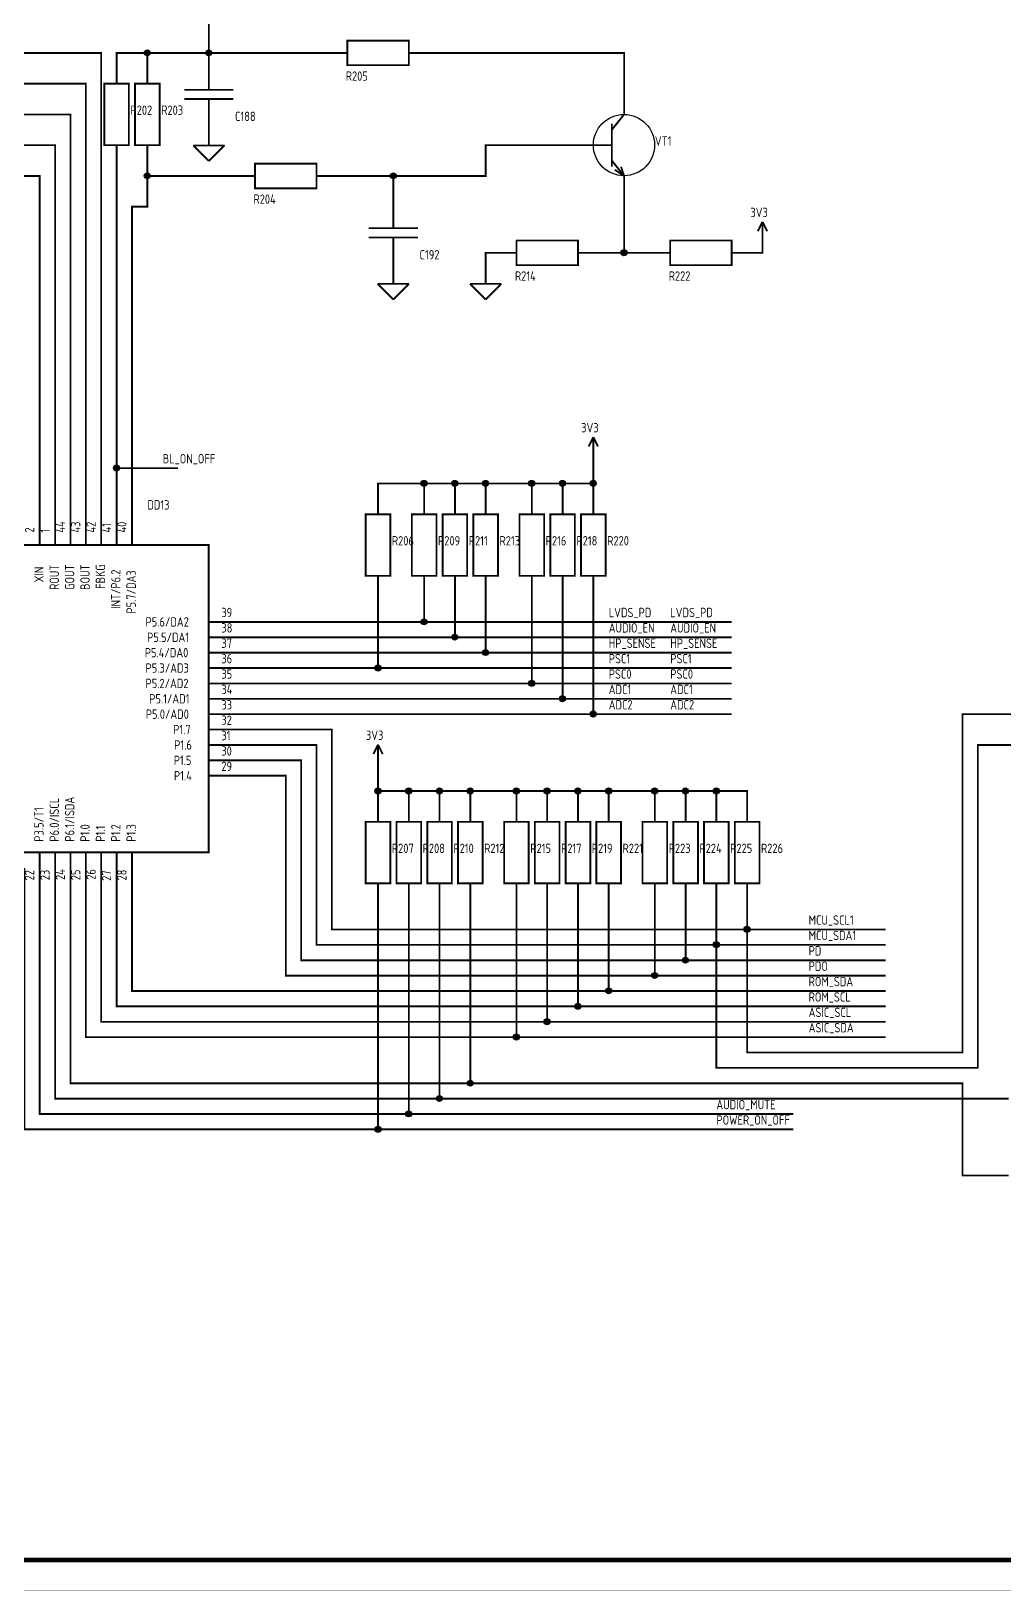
# Model space of a CAD drawing. Header units: millimetres. Extents: x 0 to 594, y 0 to 420.
# Drawn here: x 191.1 to 349.2, y 0 to 253.5 of the extents above; entities that cross this region are included whole.
import ezdxf

# ---------------------------------------------------------------- set-up
doc = ezdxf.new("R2010")
doc.units = ezdxf.units.MM
doc.layers.add('Sheet', color=7, linetype='Continuous')
doc.styles.get("Standard").update_dxf_attribs({"font": 'gost.TTF', "oblique": 15})

msp = doc.modelspace()

# ---------------------------------------------------------------- linework, layer by layer
at = {"layer": 'Sheet'}
for points, const_width in [([(0, 420), (593.96, 420), (593.96, 0.04), (0, 0.04), (0, 420)], 0.0991), ([(220, 250), (220, 255)], 0.3), ([(242.5, 250), (242.5, 252), (252.5, 252), (252.5, 248), (242.5, 248), (242.5, 250)], 0.3), ([(142.5, 250), (180, 250), (202.5, 250), (202.5, 172.5)], 0.3), ([(205, 247.5), (205, 250), (210, 250), (220, 250), (240, 250)], 0.3), ([(210, 247.5), (210, 250)], 0.3), ([(220, 246.5), (220, 250)], 0.3), ([(242.5, 250), (240, 250)], 0.3), ([(252.5, 250), (255, 250)], 0.3), ([(255, 250), (287.5, 250), (287.5, 242.5)], 0.3), ([(205, 245), (205, 247.5)], 0.3), ([(210, 245), (210, 247.5)], 0.3), ([(220, 244), (220, 246.5)], 0.3), ([(200, 172.5), (200, 245), (142.5, 245)], 0.3), ([(205, 245), (207, 245), (207, 235), (203, 235), (203, 245), (205, 245)], 0.3), ([(210, 245), (212, 245), (212, 235), (208, 235), (208, 245), (210, 245)], 0.3), ([(216, 244), (224, 244)], 0.3), ([(224, 242.5), (216, 242.5)], 0.3), ([(220, 242.5), (220, 240)], 0.3), ([(287.5, 240), (287.5, 242.5)], 0.3), ([(142.5, 240), (197.5, 240), (197.5, 172.5)], 0.3), ([(220, 237.5), (220, 240)], 0.3), ([(285.5, 237.5), (287.5, 240)], 0.3), ([(285.5, 231.5), (285.5, 238.5)], 0.3), ([(220, 237.5), (220, 234.96)], 0.3), ([(195, 172.5), (195, 235), (142.5, 235)], 0.3), ([(205, 235), (205, 232.5)], 0.3), ([(210, 235), (210, 232.5)], 0.3), ([(217.46, 234.96), (222.54, 234.96)], 0.3), ([(217.46, 234.96), (220, 232.42)], 0.3), ([(222.54, 234.96), (220, 232.42)], 0.3), ([(240, 230), (250, 230), (265, 230), (265, 235), (280, 235)], 0.3), ([(282.5, 235), (280, 235)], 0.3), ([(282.5, 235), (285.5, 235)], 0.3), ([(205, 172.5), (205, 182.5), (205, 232.5)], 0.3), ([(207.5, 172.5), (207.5, 225), (210, 225), (210, 230), (210, 232.5)], 0.3), ([(227.5, 230), (227.5, 232), (237.5, 232), (237.5, 228), (227.5, 228), (227.5, 230)], 0.3), ([(285.5, 232.5), (287.5, 230)], 0.3), ([(287.5, 230), (286, 231)], 0.3), ([(287.5, 230), (287, 231.5)], 0.3), ([(192.5, 172.5), (192.5, 230), (170, 230), (142.5, 230)], 0.3), ([(225, 230), (210, 230)], 0.3), ([(227.5, 230), (225, 230)], 0.3), ([(237.5, 230), (240, 230)], 0.3), ([(250, 224), (250, 230)], 0.3), ([(287.5, 230), (287.5, 227.5)], 0.3), ([(282.5, 217.5), (287.5, 217.5), (287.5, 227.5)], 0.3), ([(250, 221.5), (250, 224)], 0.3), ([(246, 221.5), (254, 221.5)], 0.3), ([(310, 222.54), (309.24, 221.02)], 0.3), ([(310, 222.54), (310.76, 221.02)], 0.3), ([(310, 220), (310, 222.54)], 0.3), ([(254, 220), (246, 220)], 0.3), ([(250, 220), (250, 217.5)], 0.3), ([(270, 217.5), (270, 219.5), (280, 219.5), (280, 215.5), (270, 215.5), (270, 217.5)], 0.3), ([(295, 217.5), (295, 219.5), (305, 219.5), (305, 215.5), (295, 215.5), (295, 217.5)], 0.3), ([(307.5, 217.5), (310, 217.5), (310, 220)], 0.3), ([(250, 215), (250, 217.5)], 0.3), ([(265, 215), (265, 217.5), (267.5, 217.5)], 0.3), ([(270, 217.5), (267.5, 217.5)], 0.3), ([(280, 217.5), (282.5, 217.5)], 0.3), ([(287.5, 217.5), (292.5, 217.5)], 0.3), ([(295, 217.5), (292.5, 217.5)], 0.3), ([(305, 217.5), (307.5, 217.5)], 0.3), ([(250, 215), (250, 212.46)], 0.3), ([(265, 215), (265, 212.46)], 0.3), ([(247.46, 212.46), (252.54, 212.46)], 0.3), ([(247.46, 212.46), (250, 209.92)], 0.3), ([(252.54, 212.46), (250, 209.92)], 0.3), ([(262.46, 212.46), (267.54, 212.46)], 0.3), ([(262.46, 212.46), (265, 209.92)], 0.3), ([(267.54, 212.46), (265, 209.92)], 0.3), ([(282.5, 187.54), (281.74, 186.02)], 0.3), ([(282.5, 187.54), (283.26, 186.02)], 0.3), ([(282.5, 185), (282.5, 187.54)], 0.3), ([(282.5, 180), (282.5, 185)], 0.3), ([(215, 182.5), (205, 182.5)], 0.3), ([(247.5, 177.5), (247.5, 180), (255, 180), (260, 180), (265, 180), (272.5, 180), (277.5, 180), (282.5, 180), (282.5, 177.5)], 0.3), ([(255, 177.5), (255, 180)], 0.3), ([(260, 177.5), (260, 180)], 0.3), ([(265, 177.5), (265, 180)], 0.3), ([(272.5, 177.5), (272.5, 180)], 0.3), ([(277.5, 177.5), (277.5, 180)], 0.3), ([(247.5, 175), (247.5, 177.5)], 0.3), ([(255, 175), (255, 177.5)], 0.3), ([(260, 175), (260, 177.5)], 0.3), ([(265, 175), (265, 177.5)], 0.3), ([(272.5, 175), (272.5, 177.5)], 0.3), ([(277.5, 175), (277.5, 177.5)], 0.3), ([(282.5, 175), (282.5, 177.5)], 0.3), ([(247.5, 175), (249.5, 175), (249.5, 165), (245.5, 165), (245.5, 175), (247.5, 175)], 0.3), ([(255, 175), (257, 175), (257, 165), (253, 165), (253, 175), (255, 175)], 0.3), ([(260, 175), (262, 175), (262, 165), (258, 165), (258, 175), (260, 175)], 0.3), ([(265, 175), (267, 175), (267, 165), (263, 165), (263, 175), (265, 175)], 0.3), ([(272.5, 175), (274.5, 175), (274.5, 165), (270.5, 165), (270.5, 175), (272.5, 175)], 0.3), ([(277.5, 175), (279.5, 175), (279.5, 165), (275.5, 165), (275.5, 175), (277.5, 175)], 0.3), ([(282.5, 175), (284.5, 175), (284.5, 165), (280.5, 165), (280.5, 175), (282.5, 175)], 0.3), ([(192.5, 170), (192.5, 172.5)], 0.3), ([(195, 170), (195, 172.5)], 0.3), ([(197.5, 170), (197.5, 172.5)], 0.3), ([(200, 170), (200, 172.5)], 0.3), ([(202.5, 170), (202.5, 172.5)], 0.3), ([(205, 170), (205, 172.5)], 0.3), ([(207.5, 170), (207.5, 172.5)], 0.3), ([(170, 170), (219.96, 170), (219.96, 120.04), (170, 120.04), (170, 170)], 0.3), ([(247.5, 165), (247.5, 162.5)], 0.3), ([(255, 165), (255, 162.5)], 0.3), ([(260, 165), (260, 162.5)], 0.3), ([(265, 165), (265, 162.5)], 0.3), ([(272.5, 165), (272.5, 162.5)], 0.3), ([(277.5, 165), (277.5, 162.5)], 0.3), ([(282.5, 165), (282.5, 162.5)], 0.3), ([(247.5, 162.5), (247.5, 150)], 0.3), ([(255, 162.5), (255, 157.5)], 0.3), ([(260, 162.5), (260, 155)], 0.3), ([(265, 162.5), (265, 152.5)], 0.3), ([(272.5, 162.5), (272.5, 147.5)], 0.3), ([(277.5, 162.5), (277.5, 145)], 0.3), ([(282.5, 162.5), (282.5, 142.5)], 0.3), ([(220, 157.5), (222.5, 157.5)], 0.3), ([(222.5, 157.5), (255, 157.5), (305, 157.5)], 0.3), ([(220, 155), (222.5, 155)], 0.3), ([(222.5, 155), (260, 155), (305, 155)], 0.3), ([(220, 152.5), (222.5, 152.5)], 0.3), ([(222.5, 152.5), (265, 152.5), (305, 152.5)], 0.3), ([(220, 150), (222.5, 150)], 0.3), ([(222.5, 150), (247.5, 150), (305, 150)], 0.3), ([(220, 147.5), (222.5, 147.5)], 0.3), ([(222.5, 147.5), (272.5, 147.5), (305, 147.5)], 0.3), ([(220, 145), (222.5, 145)], 0.3), ([(222.5, 145), (277.5, 145), (305, 145)], 0.3), ([(220, 142.5), (222.5, 142.5)], 0.3), ([(222.5, 142.5), (282.5, 142.5), (305, 142.5)], 0.3), ([(307.5, 107.5), (307.5, 87.5), (342.5, 87.5), (342.5, 142.5), (355, 142.5)], 0.3), ([(220, 140), (222.5, 140)], 0.3), ([(330, 107.5), (307.5, 107.5), (240, 107.5), (240, 140), (222.5, 140)], 0.3), ([(220, 137.5), (222.5, 137.5)], 0.3), ([(222.5, 137.5), (237.5, 137.5), (237.5, 105), (302.5, 105), (330, 105)], 0.3), ([(247.5, 137.54), (246.74, 136.02)], 0.3), ([(247.5, 137.54), (248.26, 136.02)], 0.3), ([(247.5, 135), (247.5, 137.54)], 0.3), ([(302.5, 105), (302.5, 85), (345, 85), (345, 137.5), (355, 137.5)], 0.3), ([(220, 135), (222.5, 135)], 0.3), ([(222.5, 135), (235, 135), (235, 102.5), (297.5, 102.5), (330, 102.5)], 0.3), ([(307.5, 127.5), (307.5, 130), (302.5, 130), (297.5, 130), (292.5, 130), (285, 130), (280, 130), (275, 130), (270, 130), (262.5, 130), (257.5, 130), (252.5, 130), (247.5, 130), (247.5, 135)], 0.3), ([(220, 132.5), (222.5, 132.5)], 0.3), ([(222.5, 132.5), (232.5, 132.5), (232.5, 100), (292.5, 100), (330, 100)], 0.3), ([(247.5, 130), (247.5, 127.5)], 0.3), ([(252.5, 130), (252.5, 127.5)], 0.3), ([(257.5, 130), (257.5, 127.5)], 0.3), ([(262.5, 130), (262.5, 127.5)], 0.3), ([(270, 130), (270, 127.5)], 0.3), ([(275, 130), (275, 127.5)], 0.3), ([(280, 130), (280, 127.5)], 0.3), ([(285, 130), (285, 127.5)], 0.3), ([(292.5, 130), (292.5, 127.5)], 0.3), ([(297.5, 130), (297.5, 127.5)], 0.3), ([(302.5, 130), (302.5, 127.5)], 0.3), ([(247.5, 125), (247.5, 127.5)], 0.3), ([(252.5, 125), (252.5, 127.5)], 0.3), ([(257.5, 125), (257.5, 127.5)], 0.3), ([(262.5, 125), (262.5, 127.5)], 0.3), ([(270, 125), (270, 127.5)], 0.3), ([(275, 125), (275, 127.5)], 0.3), ([(280, 125), (280, 127.5)], 0.3), ([(285, 125), (285, 127.5)], 0.3), ([(292.5, 125), (292.5, 127.5)], 0.3), ([(297.5, 125), (297.5, 127.5)], 0.3), ([(302.5, 125), (302.5, 127.5)], 0.3), ([(307.5, 125), (307.5, 127.5)], 0.3), ([(247.5, 125), (249.5, 125), (249.5, 115), (245.5, 115), (245.5, 125), (247.5, 125)], 0.3), ([(252.5, 125), (254.5, 125), (254.5, 115), (250.5, 115), (250.5, 125), (252.5, 125)], 0.3), ([(257.5, 125), (259.5, 125), (259.5, 115), (255.5, 115), (255.5, 125), (257.5, 125)], 0.3), ([(262.5, 125), (264.5, 125), (264.5, 115), (260.5, 115), (260.5, 125), (262.5, 125)], 0.3), ([(270, 125), (272, 125), (272, 115), (268, 115), (268, 125), (270, 125)], 0.3), ([(275, 125), (277, 125), (277, 115), (273, 115), (273, 125), (275, 125)], 0.3), ([(280, 125), (282, 125), (282, 115), (278, 115), (278, 125), (280, 125)], 0.3), ([(285, 125), (287, 125), (287, 115), (283, 115), (283, 125), (285, 125)], 0.3), ([(292.5, 125), (294.5, 125), (294.5, 115), (290.5, 115), (290.5, 125), (292.5, 125)], 0.3), ([(297.5, 125), (299.5, 125), (299.5, 115), (295.5, 115), (295.5, 125), (297.5, 125)], 0.3), ([(302.5, 125), (304.5, 125), (304.5, 115), (300.5, 115), (300.5, 125), (302.5, 125)], 0.3), ([(307.5, 125), (309.5, 125), (309.5, 115), (305.5, 115), (305.5, 125), (307.5, 125)], 0.3), ([(192.5, 120), (192.5, 117.5)], 0.3), ([(195, 120), (195, 117.5)], 0.3), ([(197.5, 120), (197.5, 117.5)], 0.3), ([(200, 120), (200, 117.5)], 0.3), ([(202.5, 120), (202.5, 117.5)], 0.3), ([(205, 120), (205, 117.5)], 0.3), ([(207.5, 120), (207.5, 117.5)], 0.3), ([(190, 117.5), (190, 75), (247.5, 75), (315, 75)], 0.3), ([(192.5, 117.5), (192.5, 77.5), (252.5, 77.5), (315, 77.5)], 0.3), ([(195, 117.5), (195, 80), (257.5, 80), (350, 80)], 0.3), ([(197.5, 117.5), (197.5, 82.5), (262.5, 82.5), (342.5, 82.5), (342.5, 67.5), (350, 67.5)], 0.3), ([(200, 117.5), (200, 90), (270, 90), (330, 90)], 0.3), ([(202.5, 117.5), (202.5, 92.5), (275, 92.5), (330, 92.5)], 0.3), ([(330, 95), (280, 95), (205, 95), (205, 117.5)], 0.3), ([(207.5, 117.5), (207.5, 97.5), (285, 97.5), (330, 97.5)], 0.3), ([(247.5, 115), (247.5, 112.5)], 0.3), ([(252.5, 115), (252.5, 112.5)], 0.3), ([(257.5, 115), (257.5, 112.5)], 0.3), ([(262.5, 115), (262.5, 112.5)], 0.3), ([(270, 115), (270, 112.5)], 0.3), ([(275, 115), (275, 112.5)], 0.3), ([(280, 115), (280, 112.5)], 0.3), ([(285, 115), (285, 112.5)], 0.3), ([(292.5, 115), (292.5, 112.5)], 0.3), ([(297.5, 115), (297.5, 112.5)], 0.3), ([(302.5, 115), (302.5, 112.5)], 0.3), ([(307.5, 115), (307.5, 112.5)], 0.3), ([(247.5, 112.5), (247.5, 75)], 0.3), ([(252.5, 112.5), (252.5, 77.5)], 0.3), ([(257.5, 112.5), (257.5, 80)], 0.3), ([(262.5, 112.5), (262.5, 82.5)], 0.3), ([(270, 112.5), (270, 90)], 0.3), ([(275, 112.5), (275, 92.5)], 0.3), ([(280, 112.5), (280, 95)], 0.3), ([(285, 112.5), (285, 97.5)], 0.3), ([(292.5, 112.5), (292.5, 100)], 0.3), ([(297.5, 112.5), (297.5, 102.5)], 0.3), ([(302.5, 112.5), (302.5, 105)], 0.3), ([(307.5, 112.5), (307.5, 107.5)], 0.3), ([(589, 5), (8, 5)], 0.749)]:
    msp.add_lwpolyline(points, dxfattribs=dict(at, const_width=const_width))
at = {"layer": 'Sheet', "const_width": 0.508}
for points in [[(209.75, 250, 1), (210.25, 250, 1)], [(219.75, 250, 1), (220.25, 250, 1)], [(209.75, 230, 1), (210.25, 230, 1)], [(249.75, 230, 1), (250.25, 230, 1)], [(287.25, 217.5, 1), (287.75, 217.5, 1)], [(204.75, 182.5, 1), (205.25, 182.5, 1)], [(254.75, 180, 1), (255.25, 180, 1)], [(259.75, 180, 1), (260.25, 180, 1)], [(264.75, 180, 1), (265.25, 180, 1)], [(272.25, 180, 1), (272.75, 180, 1)], [(277.25, 180, 1), (277.75, 180, 1)], [(282.25, 180, 1), (282.75, 180, 1)], [(254.75, 157.5, 1), (255.25, 157.5, 1)], [(259.75, 155, 1), (260.25, 155, 1)], [(264.75, 152.5, 1), (265.25, 152.5, 1)], [(247.25, 150, 1), (247.75, 150, 1)], [(272.25, 147.5, 1), (272.75, 147.5, 1)], [(277.25, 145, 1), (277.75, 145, 1)], [(282.25, 142.5, 1), (282.75, 142.5, 1)], [(247.25, 130, 1), (247.75, 130, 1)], [(252.25, 130, 1), (252.75, 130, 1)], [(257.25, 130, 1), (257.75, 130, 1)], [(262.25, 130, 1), (262.75, 130, 1)], [(269.75, 130, 1), (270.25, 130, 1)], [(274.75, 130, 1), (275.25, 130, 1)], [(279.75, 130, 1), (280.25, 130, 1)], [(284.75, 130, 1), (285.25, 130, 1)], [(292.25, 130, 1), (292.75, 130, 1)], [(297.25, 130, 1), (297.75, 130, 1)], [(302.25, 130, 1), (302.75, 130, 1)], [(307.25, 107.5, 1), (307.75, 107.5, 1)], [(302.25, 105, 1), (302.75, 105, 1)], [(297.25, 102.5, 1), (297.75, 102.5, 1)], [(292.25, 100, 1), (292.75, 100, 1)], [(284.75, 97.5, 1), (285.25, 97.5, 1)], [(279.75, 95, 1), (280.25, 95, 1)], [(274.75, 92.5, 1), (275.25, 92.5, 1)], [(269.75, 90, 1), (270.25, 90, 1)], [(262.25, 82.5, 1), (262.75, 82.5, 1)], [(257.25, 80, 1), (257.75, 80, 1)], [(252.25, 77.5, 1), (252.75, 77.5, 1)], [(247.25, 75, 1), (247.75, 75, 1)]]:
    msp.add_lwpolyline(points, format="xyb", close=True, dxfattribs=at)
at = {"layer": 'Sheet'}
for centre, radius in [((209.98, 250.02), 0.486), ((209.98, 250.02), 0.486), ((209.98, 250.02), 0.486), ((209.98, 250.02), 0.486), ((219.98, 250.02), 0.486), ((219.98, 250.02), 0.486), ((219.98, 250.02), 0.486), ((219.98, 250.02), 0.486), ((219.98, 250.02), 0.486), ((219.98, 250.02), 0.486), ((287.48, 217.52), 0.486), ((287.48, 217.52), 0.486), ((287.48, 217.52), 0.486), ((287.48, 217.52), 0.486), ((259.98, 180.02), 0.488), ((259.98, 180.02), 0.488), ((259.98, 180.02), 0.488), ((259.98, 180.02), 0.488), ((277.48, 145.02), 0.486), ((277.48, 145.02), 0.486), ((277.48, 145.02), 0.486), ((277.48, 145.02), 0.486), ((282.48, 142.52), 0.486), ((282.48, 142.52), 0.486), ((282.48, 142.52), 0.486), ((282.48, 142.52), 0.486), ((307.48, 107.52), 0.486), ((307.48, 107.52), 0.486), ((307.48, 107.52), 0.486), ((307.48, 107.52), 0.486), ((307.48, 107.52), 0.486), ((307.48, 107.52), 0.486), ((292.48, 100.02), 0.486), ((292.48, 100.02), 0.486), ((292.48, 100.02), 0.486), ((292.48, 100.02), 0.486), ((279.98, 95.02), 0.488), ((279.98, 95.02), 0.488), ((279.98, 95.02), 0.488), ((279.98, 95.02), 0.488), ((274.98, 92.52), 0.486), ((274.98, 92.52), 0.486), ((274.98, 92.52), 0.486), ((274.98, 92.52), 0.486), ((247.48, 75.02), 0.488), ((247.48, 75.02), 0.488), ((247.48, 75.02), 0.488), ((247.48, 75.02), 0.488)]:
    msp.add_circle(centre, radius, dxfattribs=at)
for centre, major_axis, ratio in [((287.48, 235.02), (4.98, 0), 0.999992), ((209.98, 230.02), (0, 0.488), 0.997292), ((209.98, 230.02), (0, 0.488), 0.997292), ((209.98, 230.02), (0, 0.488), 0.997292), ((209.98, 230.02), (0, 0.488), 0.997292), ((249.98, 230.02), (0, 0.488), 0.997292), ((249.98, 230.02), (0, 0.488), 0.997292), ((249.98, 230.02), (0, 0.488), 0.997292), ((249.98, 230.02), (0, 0.488), 0.997292), ((204.98, 182.52), (0.488, 0), 0.997292), ((204.98, 182.52), (0.488, 0), 0.997292), ((204.98, 182.52), (0.488, 0), 0.997292), ((204.98, 182.52), (0.488, 0), 0.997292), ((254.98, 180.02), (0, 0.488), 0.997271), ((254.98, 180.02), (0, 0.488), 0.997271), ((254.98, 180.02), (0, 0.488), 0.997271), ((254.98, 180.02), (0, 0.488), 0.997271), ((264.98, 180.02), (0, 0.488), 0.997271), ((264.98, 180.02), (0, 0.488), 0.997271), ((264.98, 180.02), (0, 0.488), 0.997271), ((264.98, 180.02), (0, 0.488), 0.997271), ((272.48, 180.02), (0, 0.488), 0.997271), ((272.48, 180.02), (0, 0.488), 0.997271), ((272.48, 180.02), (0, 0.488), 0.997271), ((272.48, 180.02), (0, 0.488), 0.997271), ((277.48, 180.02), (0, 0.488), 0.997271), ((277.48, 180.02), (0, 0.488), 0.997271), ((277.48, 180.02), (0, 0.488), 0.997271), ((277.48, 180.02), (0, 0.488), 0.997271), ((282.48, 180.02), (0, 0.488), 0.997271), ((282.48, 180.02), (0, 0.488), 0.997271), ((282.48, 180.02), (0, 0.488), 0.997271), ((282.48, 180.02), (0, 0.488), 0.997271), ((254.98, 157.52), (0, 0.488), 0.997292), ((254.98, 157.52), (0, 0.488), 0.997292), ((254.98, 157.52), (0, 0.488), 0.997292), ((254.98, 157.52), (0, 0.488), 0.997292), ((259.98, 155.02), (0.488, 0), 0.997271), ((259.98, 155.02), (0.488, 0), 0.997271), ((259.98, 155.02), (0.488, 0), 0.997271), ((259.98, 155.02), (0.488, 0), 0.997271), ((264.98, 152.52), (0.486, 0), 0.999979), ((264.98, 152.52), (0.486, 0), 0.999979), ((264.98, 152.52), (0.486, 0), 0.999979), ((264.98, 152.52), (0.486, 0), 0.999979), ((247.48, 150.02), (0.488, 0), 0.997292), ((247.48, 150.02), (0.488, 0), 0.997292), ((247.48, 150.02), (0.488, 0), 0.997292), ((247.48, 150.02), (0.488, 0), 0.997292), ((272.48, 147.52), (0, 0.488), 0.997292), ((272.48, 147.52), (0, 0.488), 0.997292), ((272.48, 147.52), (0, 0.488), 0.997292), ((272.48, 147.52), (0, 0.488), 0.997292), ((247.48, 130.02), (0.488, 0), 0.997271), ((247.48, 130.02), (0.488, 0), 0.997271), ((247.48, 130.02), (0.488, 0), 0.997271), ((247.48, 130.02), (0.488, 0), 0.997271), ((252.48, 130.02), (0.486, 0), 0.999958), ((252.48, 130.02), (0.486, 0), 0.999958), ((252.48, 130.02), (0.486, 0), 0.999958), ((252.48, 130.02), (0.486, 0), 0.999958), ((257.48, 130.02), (0.488, 0), 0.997271), ((257.48, 130.02), (0.488, 0), 0.997271), ((257.48, 130.02), (0.488, 0), 0.997271), ((257.48, 130.02), (0.488, 0), 0.997271), ((262.48, 130.02), (0.486, 0), 0.999979), ((262.48, 130.02), (0.486, 0), 0.999979), ((262.48, 130.02), (0.486, 0), 0.999979), ((262.48, 130.02), (0.486, 0), 0.999979), ((269.98, 130.02), (0.488, 0), 0.99725), ((269.98, 130.02), (0.488, 0), 0.99725), ((269.98, 130.02), (0.488, 0), 0.99725), ((269.98, 130.02), (0.488, 0), 0.99725), ((274.98, 130.02), (0.486, 0), 0.999979), ((274.98, 130.02), (0.486, 0), 0.999979), ((274.98, 130.02), (0.486, 0), 0.999979), ((274.98, 130.02), (0.486, 0), 0.999979), ((279.98, 130.02), (0.488, 0), 0.997271), ((279.98, 130.02), (0.488, 0), 0.997271), ((279.98, 130.02), (0.488, 0), 0.997271), ((279.98, 130.02), (0.488, 0), 0.997271), ((284.98, 130.02), (0.486, 0), 0.999979), ((284.98, 130.02), (0.486, 0), 0.999979), ((284.98, 130.02), (0.486, 0), 0.999979), ((284.98, 130.02), (0.486, 0), 0.999979), ((292.48, 130.02), (0.486, 0), 0.999979), ((292.48, 130.02), (0.486, 0), 0.999979), ((292.48, 130.02), (0.486, 0), 0.999979), ((292.48, 130.02), (0.486, 0), 0.999979), ((297.48, 130.02), (0.486, 0), 0.999979), ((297.48, 130.02), (0.486, 0), 0.999979), ((297.48, 130.02), (0.486, 0), 0.999979), ((297.48, 130.02), (0.486, 0), 0.999979), ((302.48, 130.02), (0.488, 0), 0.99725), ((302.48, 130.02), (0.488, 0), 0.99725), ((302.48, 130.02), (0.488, 0), 0.99725), ((302.48, 130.02), (0.488, 0), 0.99725), ((302.48, 105.02), (0.488, 0), 0.999979), ((302.48, 105.02), (0.488, 0), 0.999979), ((302.48, 105.02), (0.488, 0), 0.999979), ((302.48, 105.02), (0.488, 0), 0.999979), ((302.48, 105.02), (0.488, 0), 0.999979), ((302.48, 105.02), (0.488, 0), 0.999979), ((297.48, 102.52), (0.486, 0), 0.999979), ((297.48, 102.52), (0.486, 0), 0.999979), ((297.48, 102.52), (0.486, 0), 0.999979), ((297.48, 102.52), (0.486, 0), 0.999979), ((284.98, 97.52), (0.486, 0), 0.999979), ((284.98, 97.52), (0.486, 0), 0.999979), ((284.98, 97.52), (0.486, 0), 0.999979), ((284.98, 97.52), (0.486, 0), 0.999979), ((269.98, 90.02), (0.488, 0), 0.997271), ((269.98, 90.02), (0.488, 0), 0.997271), ((269.98, 90.02), (0.488, 0), 0.997271), ((269.98, 90.02), (0.488, 0), 0.997271), ((262.48, 82.52), (0, 0.488), 0.997292), ((262.48, 82.52), (0, 0.488), 0.997292), ((262.48, 82.52), (0, 0.488), 0.997292), ((262.48, 82.52), (0, 0.488), 0.997292), ((257.48, 80.02), (0.488, 0), 0.997271), ((257.48, 80.02), (0.488, 0), 0.997271), ((257.48, 80.02), (0.488, 0), 0.997271), ((257.48, 80.02), (0.488, 0), 0.997271), ((252.48, 77.52), (0.486, 0), 0.999979), ((252.48, 77.52), (0.486, 0), 0.999979), ((252.48, 77.52), (0.486, 0), 0.999979), ((252.48, 77.52), (0.486, 0), 0.999979)]:
    msp.add_ellipse(centre, major_axis=major_axis, ratio=ratio, dxfattribs=at)

# ---------------------------------------------------------------- texts
for s, p in [('R205', (242.25, 245.47)), ('R202', (207.25, 239.93)), ('R203', (212.25, 239.93)), ('C188', (224.25, 238.93)), ('VT1', (292.5, 234.93)), ('R204', (227.25, 225.47)), ('3V3', (308.03, 223.31)), ('C192', (254.25, 216.43)), ('R214', (269.75, 212.97)), ('R222', (294.75, 212.97)), ('3V3', (280.53, 188.31)), ('BL_ON_OFF', (212.5, 183.27)), ('DD13', (210, 175.77)), ('R206', (249.75, 169.93)), ('R209', (257.25, 169.93)), ('R211', (262.25, 169.93)), ('R213', (267.25, 169.93)), ('R216', (274.75, 169.93)), ('R218', (279.75, 169.93)), ('R220', (284.75, 169.93)), ('39', (222.03, 158.27)), ('LVDS_PD', (285, 158.27)), ('LVDS_PD', (295, 158.27)), ('P5.6/DA2', (209.7, 156.74)), ('38', (222.03, 155.77)), ('AUDIO_EN', (285, 155.77)), ('AUDIO_EN', (295, 155.77)), ('P5.5/DA1', (209.96, 154.24)), ('37', (222.03, 153.27)), ('HP_SENSE', (285, 153.27)), ('HP_SENSE', (295, 153.27)), ('P5.4/DA0', (209.58, 151.74)), ('36', (222.03, 150.77)), ('PSC1', (285, 150.77)), ('PSC1', (295, 150.77)), ('P5.3/AD3', (209.7, 149.24)), ('35', (222.03, 148.27)), ('PSC0', (285, 148.27)), ('PSC0', (295, 148.27)), ('P5.2/AD2', (209.7, 146.74)), ('34', (222.03, 145.77)), ('ADC1', (285, 145.77)), ('ADC1', (295, 145.77)), ('P5.1/AD1', (210.3, 144.24)), ('33', (222.03, 143.27)), ('ADC2', (285, 143.27)), ('ADC2', (295, 143.27)), ('P5.0/AD0', (209.75, 141.74)), ('32', (222.03, 140.77)), ('P1.7', (214.19, 139.24)), ('31', (222.03, 138.27)), ('3V3', (245.53, 138.31)), ('P1.6', (214.36, 136.74)), ('30', (222.03, 135.77)), ('P1.5', (214.28, 134.24)), ('29', (222.03, 133.27)), ('P1.4', (214.32, 131.74)), ('R207', (249.75, 119.93)), ('R208', (254.75, 119.93)), ('R210', (259.75, 119.93)), ('R212', (264.75, 119.93)), ('R215', (272.25, 119.93)), ('R217', (277.25, 119.93)), ('R219', (282.25, 119.93)), ('R221', (287.25, 119.93)), ('R223', (294.75, 119.93)), ('R224', (299.75, 119.93)), ('R225', (304.75, 119.93)), ('R226', (309.75, 119.93)), ('MCU_SCL1', (317.5, 108.27)), ('MCU_SDA1', (317.5, 105.77)), ('PD', (317.5, 103.27)), ('PDO', (317.5, 100.77)), ('ROM_SDA', (317.5, 98.27)), ('ROM_SCL', (317.5, 95.77)), ('ASIC_SCL', (317.5, 93.27)), ('ASIC_SDA', (317.5, 90.77)), ('AUDIO_MUTE', (302.5, 78.27)), ('POWER_ON_OFF', (302.5, 75.77))]:
    msp.add_text(s, height=1.524, dxfattribs=at).set_placement(p)
for s, height, p in [('2', 1.52, (191.61, 172.03)), ('1', 1.52, (194.11, 172.03)), ('44', 1.524, (196.61, 172.03)), ('43', 1.524, (199.11, 172.03)), ('42', 1.524, (201.61, 172.03)), ('41', 1.524, (204.11, 172.03)), ('40', 1.524, (206.61, 172.03)), ('XIN', 1.524, (193.13, 163.92)), ('ROUT', 1.524, (195.63, 162.71)), ('GOUT', 1.524, (198.13, 162.71)), ('BOUT', 1.524, (200.63, 162.71)), ('FBKG', 1.524, (203.13, 162.88)), ('INT/P6.2', 1.524, (205.63, 159.61)), ('P5.7/DA3', 1.524, (208.13, 158.85)), ('P3.5/T1', 1.524, (193.13, 121.78)), ('P6.0/ISCL', 1.524, (195.63, 121.78)), ('P6.1/ISDA', 1.524, (198.13, 121.78)), ('P1.0', 1.524, (200.63, 121.78)), ('P1.2', 1.524, (205.63, 121.78)), ('P1.3', 1.524, (208.13, 121.78)), ('P1.1', 1.524, (203.13, 121.78)), ('22', 1.524, (191.61, 115.47)), ('23', 1.524, (194.11, 115.51)), ('24', 1.524, (196.61, 115.55)), ('25', 1.524, (199.11, 115.51)), ('26', 1.524, (201.61, 115.59)), ('27', 1.524, (204.11, 115.42)), ('28', 1.524, (206.61, 115.47))]:
    msp.add_text(s, height=height, rotation=90, dxfattribs=at).set_placement(p)

doc.saveas('drawing.dxf')
